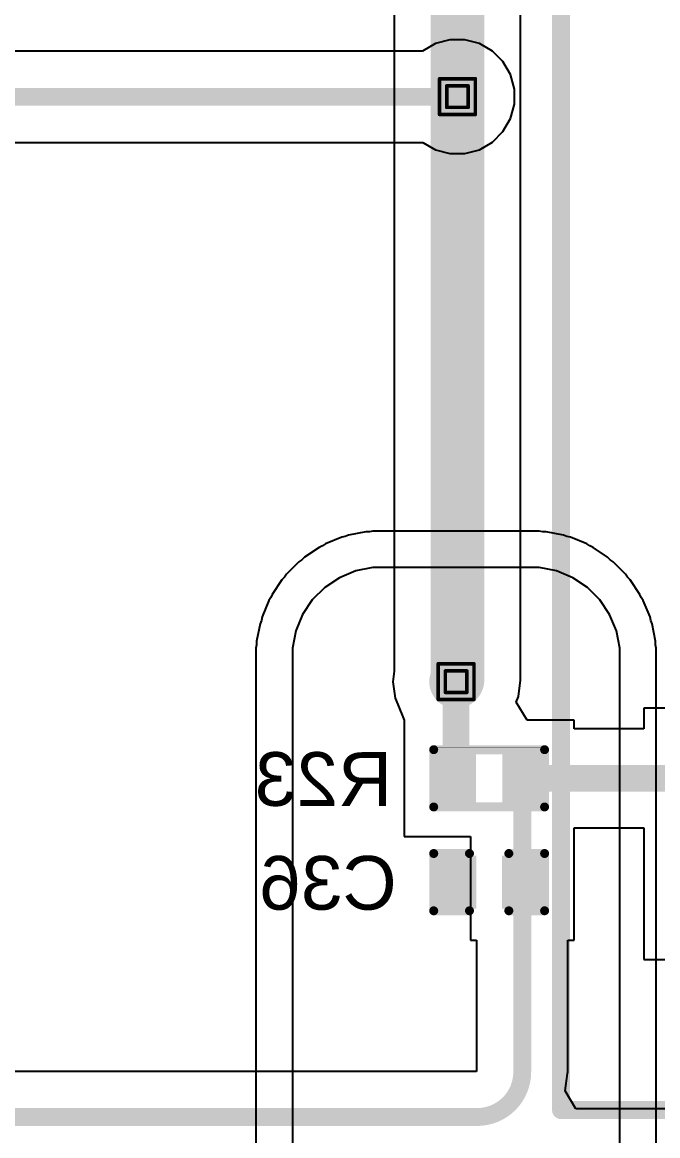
# Model space of a CAD drawing. Header units: inches. Extents: x 0 to 386, y 0 to 148.
# Drawn here: x 138.26 to 147.29, y 51.3 to 67.1 of the extents above; entities that cross this region are included whole.
import ezdxf

# ---------------------------------------------------------------- set-up
doc = ezdxf.new("R2010")
doc.units = ezdxf.units.IN
for name, color, linetype in [('Bottom Layer', 5, 'Continuous'), ('Bottom Overlay', 54, 'Continuous'), ('Bottom Paste', 16, 'Continuous'), ('Bottom Solder', 6, 'Continuous'), ('Drill Drawing', 1, 'Continuous'), ('Top Layer', 1, 'Continuous'), ('Top Overlay', 2, 'Continuous'), ('Via Holes', 16, 'Continuous')]:
    doc.layers.add(name, color=color, linetype=linetype)
doc.styles.add('Arial', font='', dxfattribs={"height": 0.2})
doc.styles.get('Arial').set_extended_font_data('Arial')

# ---------------------------------------------------------------- blocks, each defined once
blk = doc.blocks.new('R___0402_B_50')
at = {"layer": 'Bottom Layer'}
for points in [[(-0.2412999999999999, 0.3174999999999999), (-0.2413000000000001, -0.3175), (-0.6985, -0.3174999999999999), (-0.6985, 0.3175)], [(0.6985, 0.3174999999999999), (0.6985, -0.3175), (0.2412999999999999, -0.3174999999999999), (0.2413000000000001, 0.3175)]]:
    blk.add_hatch(color=5, dxfattribs=at).paths.add_polyline_path(points)
at = {"layer": 'Bottom Paste'}
for points in [[(-0.2412999999999999, 0.3174999999999999), (-0.2413000000000001, -0.3175), (-0.6985, -0.3174999999999999), (-0.6985, 0.3175)], [(0.6985, 0.3174999999999999), (0.6985, -0.3175), (0.2412999999999999, -0.3174999999999999), (0.2413000000000001, 0.3175)]]:
    blk.add_hatch(color=16, dxfattribs=at).paths.add_polyline_path(points)
at = {"layer": 'Bottom Solder'}
for points in [[(-0.1862988399999999, 0.3725011599999999), (-0.18629884, -0.3725011600000001), (-0.75350116, -0.3725011599999999), (-0.75350116, 0.3725011600000001)], [(0.75350116, 0.3725011599999999), (0.75350116, -0.3725011600000001), (0.1862988399999999, -0.3725011599999999), (0.18629884, 0.3725011600000001)]]:
    blk.add_hatch(color=6, dxfattribs=at).paths.add_polyline_path(points)
at = {"layer": 'Bottom Overlay'}
for points in [[(-0.7874, 0.4064, 0.127, 0.127, 0), (0.7874, 0.4064, 0.127, 0.127, 0)], [(-0.7874, -0.4064, 0.127, 0.127, 0), (-0.7874, 0.4064, 0.127, 0.127, 0)], [(-0.8128, 0.4318, 0.0032258, 0.0032258, 0), (0.8128, 0.4318, 0.0032258, 0.0032258, 0)], [(0.7874, -0.4064, 0.127, 0.127, 0), (0.7874, 0.4064, 0.127, 0.127, 0)], [(-0.7874, -0.4064, 0.127, 0.127, 0), (0.7874, -0.4064, 0.127, 0.127, 0)]]:
    blk.add_lwpolyline(points, format="xyseb", dxfattribs=at)
for points in [[(-0.8191499999999999, 0.4064, 0.0635, 0.0635, 1), (-0.7556499999999999, 0.4064, 0.0635, 0.0635, 1)], [(-0.8191499999999999, 0.4064, 0.0635, 0.0635, 1), (-0.7556499999999999, 0.4064, 0.0635, 0.0635, 1)], [(-0.81360518, 0.4318, 0.0016129, 0.0016129, 1), (-0.8119948199999999, 0.4318, 0.0016129, 0.0016129, 1)], [(0.7556499999999999, 0.4064, 0.0635, 0.0635, 1), (0.8191499999999999, 0.4064, 0.0635, 0.0635, 1)], [(0.7556499999999999, 0.4064, 0.0635, 0.0635, 1), (0.8191499999999999, 0.4064, 0.0635, 0.0635, 1)], [(0.8119948199999999, 0.4318, 0.0016129, 0.0016129, 1), (0.81360518, 0.4318, 0.0016129, 0.0016129, 1)], [(-0.8191499999999999, -0.4064, 0.0635, 0.0635, 1), (-0.7556499999999999, -0.4064, 0.0635, 0.0635, 1)], [(-0.8191499999999999, -0.4064, 0.0635, 0.0635, 1), (-0.7556499999999999, -0.4064, 0.0635, 0.0635, 1)], [(0.7556499999999999, -0.4064, 0.0635, 0.0635, 1), (0.8191499999999999, -0.4064, 0.0635, 0.0635, 1)], [(0.7556499999999999, -0.4064, 0.0635, 0.0635, 1), (0.8191499999999999, -0.4064, 0.0635, 0.0635, 1)]]:
    blk.add_lwpolyline(points, format="xyseb", close=True, dxfattribs=at)
blk = doc.blocks.new('____0402_B_90')
at = {"layer": 'Bottom Layer'}
for points in [[(-0.2412999999999999, 0.3174999999999999), (-0.2413000000000001, -0.3175), (-0.6985, -0.3174999999999999), (-0.6985, 0.3175)], [(0.6985, 0.3174999999999999), (0.6985, -0.3175), (0.2412999999999999, -0.3174999999999999), (0.2413000000000001, 0.3175)]]:
    blk.add_hatch(color=5, dxfattribs=at).paths.add_polyline_path(points)
at = {"layer": 'Bottom Paste'}
for points in [[(-0.2412999999999999, 0.3174999999999999), (-0.2413000000000001, -0.3175), (-0.6985, -0.3174999999999999), (-0.6985, 0.3175)], [(0.6985, 0.3174999999999999), (0.6985, -0.3175), (0.2412999999999999, -0.3174999999999999), (0.2413000000000001, 0.3175)]]:
    blk.add_hatch(color=16, dxfattribs=at).paths.add_polyline_path(points)
at = {"layer": 'Bottom Solder'}
for points in [[(-0.1813001199999999, 0.3774998799999999), (-0.1813001200000001, -0.3774998800000001), (-0.7584998799999999, -0.3774998799999999), (-0.7584998799999999, 0.3774998800000001)], [(0.7584998799999999, 0.3774998799999999), (0.7584998799999999, -0.3774998800000001), (0.1813001199999999, -0.3774998799999999), (0.1813001200000001, 0.3774998800000001)]]:
    blk.add_hatch(color=6, dxfattribs=at).paths.add_polyline_path(points)
at = {"layer": 'Bottom Overlay'}
for points in [[(-0.7874, -0.4064, 0.127, 0.127, 0), (-0.7874, 0.4064, 0.127, 0.127, 0)], [(-0.7874, 0.4064, 0.127, 0.127, 0), (-0.2794, 0.4064, 0.127, 0.127, 0)], [(0.2794, 0.4064, 0.127, 0.127, 0), (0.7874, 0.4064, 0.127, 0.127, 0)], [(0.7874, -0.4064, 0.127, 0.127, 0), (0.7874, 0.4064, 0.127, 0.127, 0)], [(-0.7874, -0.4064, 0.127, 0.127, 0), (-0.2794, -0.4064, 0.127, 0.127, 0)], [(0.2794, -0.4064, 0.127, 0.127, 0), (0.7874, -0.4064, 0.127, 0.127, 0)]]:
    blk.add_lwpolyline(points, format="xyseb", dxfattribs=at)
for points in [[(-0.8191499999999999, 0.4064, 0.0635, 0.0635, 1), (-0.7556499999999999, 0.4064, 0.0635, 0.0635, 1)], [(-0.8191499999999999, 0.4064, 0.0635, 0.0635, 1), (-0.7556499999999999, 0.4064, 0.0635, 0.0635, 1)], [(-0.31115, 0.4064, 0.0635, 0.0635, 1), (-0.24765, 0.4064, 0.0635, 0.0635, 1)], [(0.24765, 0.4064, 0.0635, 0.0635, 1), (0.31115, 0.4064, 0.0635, 0.0635, 1)], [(0.7556499999999999, 0.4064, 0.0635, 0.0635, 1), (0.8191499999999999, 0.4064, 0.0635, 0.0635, 1)], [(0.7556499999999999, 0.4064, 0.0635, 0.0635, 1), (0.8191499999999999, 0.4064, 0.0635, 0.0635, 1)], [(-0.8191499999999999, -0.4064, 0.0635, 0.0635, 1), (-0.7556499999999999, -0.4064, 0.0635, 0.0635, 1)], [(-0.8191499999999999, -0.4064, 0.0635, 0.0635, 1), (-0.7556499999999999, -0.4064, 0.0635, 0.0635, 1)], [(-0.31115, -0.4064, 0.0635, 0.0635, 1), (-0.24765, -0.4064, 0.0635, 0.0635, 1)], [(0.24765, -0.4064, 0.0635, 0.0635, 1), (0.31115, -0.4064, 0.0635, 0.0635, 1)], [(0.7556499999999999, -0.4064, 0.0635, 0.0635, 1), (0.8191499999999999, -0.4064, 0.0635, 0.0635, 1)], [(0.7556499999999999, -0.4064, 0.0635, 0.0635, 1), (0.8191499999999999, -0.4064, 0.0635, 0.0635, 1)]]:
    blk.add_lwpolyline(points, format="xyseb", close=True, dxfattribs=at)

msp = doc.modelspace()

# ---------------------------------------------------------------- hatches: boundary and pattern name
at = {"layer": 'Bottom Layer'}
h = msp.add_hatch(color=5, dxfattribs=at)
edge = h.paths.add_edge_path()
edge.add_arc((144.44391736, 66.0423876), 0.2999994, 0, 360)
h = msp.add_hatch(color=5, dxfattribs=at)
edge = h.paths.add_edge_path()
edge.add_arc((144.4244, 57.73969655999999), 0.2999994, 0, 360)
at = {"layer": 'Top Layer'}
h = msp.add_hatch(color=1, dxfattribs=at)
edge = h.paths.add_edge_path()
edge.add_arc((144.44391736, 66.0423876), 0.2999994, 0, 360)
h = msp.add_hatch(color=1, dxfattribs=at)
edge = h.paths.add_edge_path()
edge.add_arc((144.4244, 57.73969655999999), 0.2999994, 0, 360)
at = {"layer": 'Via Holes'}
h = msp.add_hatch(color=7, dxfattribs=at)
edge = h.paths.add_edge_path()
edge.add_arc((144.44391736, 66.0423876), 0.1499997, 0, 360)
h = msp.add_hatch(color=7, dxfattribs=at)
edge = h.paths.add_edge_path()
edge.add_arc((144.4244, 57.73969655999999), 0.1499997, 0, 360)

# ---------------------------------------------------------------- linework, layer by layer
at = {"layer": 'Bottom Layer'}
for p, q in [((143.54724656, 76.16172728), (143.54724656, 66.0423876)), ((145.34058816, 66.0423876), (145.34058816, 76.16172728)), ((143.54724656, 66.0423876), (143.54724656, 57.88794366)), ((145.34058816, 57.75921392), (145.34058816, 66.0423876)), ((143.54724656, 57.88794366), (143.5277292, 57.73969655999999)), ((143.5277292, 57.73969655999999), (143.55828286, 57.50762184)), ((145.3100345, 57.5271392), (145.34058816, 57.75921392)), ((145.27708816, 57.4475991), (145.3100345, 57.5271392)), ((143.55828286, 57.50762184), (143.59559546, 57.41754073999999)), ((143.59559546, 57.41754073999999), (143.68779492, 57.19359148)), ((145.43504314, 57.19359656), (145.27708816, 57.4475991)), ((150.6079919, 57.36301456), (147.0919969, 57.36301456)), ((147.0919969, 57.36301456), (147.0919969, 57.07262398)), ((143.68779492, 57.19359148), (143.68779746, 57.19359402)), ((143.68779746, 57.19359402), (143.6878, 57.19359148)), ((143.6878, 57.19359148), (143.6878, 55.54259655999999)), ((146.1008, 57.19359656), (145.43504314, 57.19359656)), ((146.1008, 57.07262398), (146.1008, 57.19359656)), ((147.0919969, 57.07262398), (146.1008, 57.07262398)), ((146.1008, 54.06939147999999), (146.1008, 55.66356914)), ((146.1008, 55.66356914), (147.0919969, 55.66356914)), ((147.0919969, 55.66356914), (147.0919969, 53.79700696)), ((143.6878, 55.54259655999999), (144.6276, 55.54259655999999)), ((144.6276, 55.54259655999999), (144.6276, 54.06939147999999)), ((144.6276, 54.06939147999999), (144.71675908, 54.06939147999999)), ((144.71675908, 54.06939147999999), (144.71675908, 52.20943837999999)), ((146.01164092, 52.20159485999999), (146.01164092, 54.06939147999999)), ((146.01164092, 54.06939147999999), (146.1008, 54.06939147999999)), ((147.0919969, 53.79700696), (150.6079919, 53.79700696)), ((143.68035272, 52.20943837999999), (123.78485784, 52.20943584)), ((144.71675908, 52.20943837999999), (143.68035272, 52.20943837999999)), ((145.97469916, 51.93193829999999), (146.00737372, 52.18014709999999)), ((146.00737372, 52.18014709999999), (146.01164092, 52.20159485999999)), ((146.12713726, 51.6779383), (145.97469916, 51.93193829999999)), ((173.23502056, 51.67794084), (146.12713726, 51.6779383))]:
    msp.add_line(p, q, dxfattribs=at)
for points in [[(144.44391736, 66.0423876, 0.7619999999999999, 0.7619999999999999, 0), (144.44391736, 76.16172728, 0.7619999999999999, 0.7619999999999999, 0)], [(144.44391736, 57.75921392, 0.7619999999999999, 0.7619999999999999, 0), (144.44391736, 66.0423876, 0.7619999999999999, 0.7619999999999999, 0)], [(144.4244, 57.73969655999999, 0.7619999999999999, 0.7619999999999999, 0), (144.44391736, 57.75921392, 0.7619999999999999, 0.7619999999999999, 0)], [(144.4244, 56.42089046, 0.3809999999999999, 0.3809999999999999, 0), (144.4244, 57.73969655999999, 0.3809999999999999, 0.3809999999999999, 0)], [(145.3642, 56.36809656, 0.3809999999999999, 0.3809999999999999, 0), (145.4000013, 56.36809656, 0.3809999999999999, 0.3809999999999999, 0)], [(145.4000013, 56.36809656, 0.3809999999999999, 0.3809999999999999, 0), (148.0619086, 56.36809656, 0.3809999999999999, 0.3809999999999999, 0)], [(145.3642, 52.20159485999999, 0.254, 0.254, 0), (145.3642, 56.36809656, 0.254, 0.254, 0)], [(145.3642, 52.20159485999999, 0.254, 0.254, -0.4142135623730951), (144.7246026, 51.56199745999999, 0.254, 0.254, 0)], [(123.78485784, 51.56199492, 0.254, 0.254, 0), (143.68035272, 51.56199745999999, 0.254, 0.254, 0)], [(143.68035272, 51.56199745999999, 0.254, 0.254, 0), (144.7246026, 51.56199745999999, 0.254, 0.254, 0)]]:
    msp.add_lwpolyline(points, format="xyseb", dxfattribs=at)
for points in [[(144.25341736, 66.0423876, 0.3809999999999999, 0.3809999999999999, 1), (144.63441736, 66.0423876, 0.3809999999999999, 0.3809999999999999, 1)], [(144.25341736, 66.0423876, 0.3809999999999999, 0.3809999999999999, 1), (144.63441736, 66.0423876, 0.3809999999999999, 0.3809999999999999, 1)], [(144.2339, 57.73969655999999, 0.3809999999999999, 0.3809999999999999, 1), (144.6149, 57.73969655999999, 0.3809999999999999, 0.3809999999999999, 1)], [(144.25341736, 57.75921392, 0.3809999999999999, 0.3809999999999999, 1), (144.63441736, 57.75921392, 0.3809999999999999, 0.3809999999999999, 1)], [(144.25341736, 57.75921392, 0.3809999999999999, 0.3809999999999999, 1), (144.63441736, 57.75921392, 0.3809999999999999, 0.3809999999999999, 1)], [(144.32915, 57.73969655999999, 0.1905, 0.1905, 1), (144.51965, 57.73969655999999, 0.1905, 0.1905, 1)], [(144.32915, 56.42089046, 0.1905, 0.1905, 1), (144.51965, 56.42089046, 0.1905, 0.1905, 1)], [(145.26895, 56.36809656, 0.1905, 0.1905, 1), (145.45945, 56.36809656, 0.1905, 0.1905, 1)], [(145.3047513, 56.36809656, 0.1905, 0.1905, 1), (145.4952513, 56.36809656, 0.1905, 0.1905, 1)], [(145.3047513, 56.36809656, 0.1905, 0.1905, 1), (145.4952513, 56.36809656, 0.1905, 0.1905, 1)], [(145.3007, 56.36809656, 0.127, 0.127, 1), (145.4277, 56.36809656, 0.127, 0.127, 1)], [(145.3007, 52.20159485999999, 0.127, 0.127, 1), (145.4277, 52.20159485999999, 0.127, 0.127, 1)], [(145.3007, 52.20159485999999, 0.127, 0.127, 1), (145.4277, 52.20159485999999, 0.127, 0.127, 1)], [(143.61685272, 51.56199745999999, 0.127, 0.127, 1), (143.74385272, 51.56199745999999, 0.127, 0.127, 1)], [(143.61685272, 51.56199745999999, 0.127, 0.127, 1), (143.74385272, 51.56199745999999, 0.127, 0.127, 1)], [(144.6611026, 51.56199745999999, 0.127, 0.127, 1), (144.7881026, 51.56199745999999, 0.127, 0.127, 1)], [(144.6611026, 51.56199745999999, 0.127, 0.127, 1), (144.7881026, 51.56199745999999, 0.127, 0.127, 1)]]:
    msp.add_lwpolyline(points, format="xyseb", close=True, dxfattribs=at)
at = {"layer": 'Drill Drawing'}
for points in [[(144.18991736, 66.2963876, 0.0508, 0.0508, 0), (144.69791736, 66.2963876, 0.0508, 0.0508, 0)], [(144.18991736, 65.7883876, 0.0508, 0.0508, 0), (144.18991736, 66.2963876, 0.0508, 0.0508, 0)], [(144.29151736, 66.1947876, 0.0508, 0.0508, 0), (144.59631736, 66.1947876, 0.0508, 0.0508, 0)], [(144.29151736, 65.8899876, 0.0508, 0.0508, 0), (144.29151736, 66.1947876, 0.0508, 0.0508, 0)], [(144.59631736, 65.8899876, 0.0508, 0.0508, 0), (144.59631736, 66.1947876, 0.0508, 0.0508, 0)], [(144.69791736, 65.7883876, 0.0508, 0.0508, 0), (144.69791736, 66.2963876, 0.0508, 0.0508, 0)], [(144.29151736, 65.8899876, 0.0508, 0.0508, 0), (144.59631736, 65.8899876, 0.0508, 0.0508, 0)], [(144.18991736, 65.7883876, 0.0508, 0.0508, 0), (144.69791736, 65.7883876, 0.0508, 0.0508, 0)], [(144.1704, 57.99369656, 0.0508, 0.0508, 0), (144.6784, 57.99369656, 0.0508, 0.0508, 0)], [(144.1704, 57.48569656, 0.0508, 0.0508, 0), (144.1704, 57.99369656, 0.0508, 0.0508, 0)], [(144.6784, 57.48569656, 0.0508, 0.0508, 0), (144.6784, 57.99369656, 0.0508, 0.0508, 0)], [(144.272, 57.89209656, 0.0508, 0.0508, 0), (144.5768, 57.89209656, 0.0508, 0.0508, 0)], [(144.272, 57.58729656, 0.0508, 0.0508, 0), (144.272, 57.89209656, 0.0508, 0.0508, 0)], [(144.5768, 57.58729656, 0.0508, 0.0508, 0), (144.5768, 57.89209656, 0.0508, 0.0508, 0)], [(144.272, 57.58729656, 0.0508, 0.0508, 0), (144.5768, 57.58729656, 0.0508, 0.0508, 0)], [(144.1704, 57.48569656, 0.0508, 0.0508, 0), (144.6784, 57.48569656, 0.0508, 0.0508, 0)]]:
    msp.add_lwpolyline(points, format="xyseb", dxfattribs=at)
for points in [[(144.17721736, 66.2963876, 0.0254, 0.0254, 1), (144.20261736, 66.2963876, 0.0254, 0.0254, 1)], [(144.17721736, 66.2963876, 0.0254, 0.0254, 1), (144.20261736, 66.2963876, 0.0254, 0.0254, 1)], [(144.27881736, 66.1947876, 0.0254, 0.0254, 1), (144.30421736, 66.1947876, 0.0254, 0.0254, 1)], [(144.27881736, 66.1947876, 0.0254, 0.0254, 1), (144.30421736, 66.1947876, 0.0254, 0.0254, 1)], [(144.58361736, 66.1947876, 0.0254, 0.0254, 1), (144.60901736, 66.1947876, 0.0254, 0.0254, 1)], [(144.58361736, 66.1947876, 0.0254, 0.0254, 1), (144.60901736, 66.1947876, 0.0254, 0.0254, 1)], [(144.68521736, 66.2963876, 0.0254, 0.0254, 1), (144.71061736, 66.2963876, 0.0254, 0.0254, 1)], [(144.68521736, 66.2963876, 0.0254, 0.0254, 1), (144.71061736, 66.2963876, 0.0254, 0.0254, 1)], [(144.27881736, 65.8899876, 0.0254, 0.0254, 1), (144.30421736, 65.8899876, 0.0254, 0.0254, 1)], [(144.27881736, 65.8899876, 0.0254, 0.0254, 1), (144.30421736, 65.8899876, 0.0254, 0.0254, 1)], [(144.58361736, 65.8899876, 0.0254, 0.0254, 1), (144.60901736, 65.8899876, 0.0254, 0.0254, 1)], [(144.58361736, 65.8899876, 0.0254, 0.0254, 1), (144.60901736, 65.8899876, 0.0254, 0.0254, 1)], [(144.17721736, 65.7883876, 0.0254, 0.0254, 1), (144.20261736, 65.7883876, 0.0254, 0.0254, 1)], [(144.17721736, 65.7883876, 0.0254, 0.0254, 1), (144.20261736, 65.7883876, 0.0254, 0.0254, 1)], [(144.68521736, 65.7883876, 0.0254, 0.0254, 1), (144.71061736, 65.7883876, 0.0254, 0.0254, 1)], [(144.68521736, 65.7883876, 0.0254, 0.0254, 1), (144.71061736, 65.7883876, 0.0254, 0.0254, 1)], [(144.1577, 57.99369656, 0.0254, 0.0254, 1), (144.1831, 57.99369656, 0.0254, 0.0254, 1)], [(144.1577, 57.99369656, 0.0254, 0.0254, 1), (144.1831, 57.99369656, 0.0254, 0.0254, 1)], [(144.6657, 57.99369656, 0.0254, 0.0254, 1), (144.6911, 57.99369656, 0.0254, 0.0254, 1)], [(144.6657, 57.99369656, 0.0254, 0.0254, 1), (144.6911, 57.99369656, 0.0254, 0.0254, 1)], [(144.2593, 57.89209656, 0.0254, 0.0254, 1), (144.2847, 57.89209656, 0.0254, 0.0254, 1)], [(144.2593, 57.89209656, 0.0254, 0.0254, 1), (144.2847, 57.89209656, 0.0254, 0.0254, 1)], [(144.5641, 57.89209656, 0.0254, 0.0254, 1), (144.5895, 57.89209656, 0.0254, 0.0254, 1)], [(144.5641, 57.89209656, 0.0254, 0.0254, 1), (144.5895, 57.89209656, 0.0254, 0.0254, 1)], [(144.2593, 57.58729656, 0.0254, 0.0254, 1), (144.2847, 57.58729656, 0.0254, 0.0254, 1)], [(144.2593, 57.58729656, 0.0254, 0.0254, 1), (144.2847, 57.58729656, 0.0254, 0.0254, 1)], [(144.5641, 57.58729656, 0.0254, 0.0254, 1), (144.5895, 57.58729656, 0.0254, 0.0254, 1)], [(144.5641, 57.58729656, 0.0254, 0.0254, 1), (144.5895, 57.58729656, 0.0254, 0.0254, 1)], [(144.1577, 57.48569656, 0.0254, 0.0254, 1), (144.1831, 57.48569656, 0.0254, 0.0254, 1)], [(144.1577, 57.48569656, 0.0254, 0.0254, 1), (144.1831, 57.48569656, 0.0254, 0.0254, 1)], [(144.6657, 57.48569656, 0.0254, 0.0254, 1), (144.6911, 57.48569656, 0.0254, 0.0254, 1)], [(144.6657, 57.48569656, 0.0254, 0.0254, 1), (144.6911, 57.48569656, 0.0254, 0.0254, 1)]]:
    msp.add_lwpolyline(points, format="xyseb", close=True, dxfattribs=at)
at = {"layer": 'Top Layer'}
for p, q in [((144.33754216, 66.850387), (144.13204092, 66.79532234)), ((144.55029256, 66.850387), (144.33754216, 66.850387)), ((144.7557938, 66.79532234), (144.55029256, 66.850387)), ((143.94628818, 66.68744092), (127.37375592, 66.68744092)), ((143.9477944, 66.68894714), (143.94628818, 66.68744092)), ((144.13204092, 66.79532234), (143.9477944, 66.68894714)), ((144.94004032, 66.68894714), (144.7557938, 66.79532234)), ((145.0904769, 66.53851055999999), (144.94004032, 66.68894714)), ((145.1968521, 66.35426404), (145.0904769, 66.53851055999999)), ((145.25191676, 66.1487628), (145.1968521, 66.35426404)), ((145.25191676, 65.9360124), (145.25191676, 66.1487628)), ((145.1968521, 65.73051116), (145.25191676, 65.9360124)), ((145.0904769, 65.54626463999999), (145.1968521, 65.73051116)), ((144.94004032, 65.39582806), (145.0904769, 65.54626463999999)), ((124.47244092, 65.39255908), (143.95345606, 65.39255908)), ((143.95345606, 65.39255908), (144.13204092, 65.28945286)), ((144.13204092, 65.28945286), (144.33754216, 65.2343882)), ((144.55029256, 65.2343882), (144.7557938, 65.28945286)), ((144.7557938, 65.28945286), (144.94004032, 65.39582806)), ((144.33754216, 65.2343882), (144.55029256, 65.2343882)), ((142.8001462, 59.7895172), (142.56902144, 59.69378206)), ((142.85017658, 59.79946891999999), (142.8001462, 59.7895172)), ((142.89730882, 59.81899136), (142.85017658, 59.79946891999999)), ((143.14267028, 59.86779745999999), (142.89730882, 59.81899136)), ((143.19368618, 59.86779745999999), (143.14267028, 59.86779745999999)), ((143.2437191, 59.87774918), (143.19368618, 59.86779745999999)), ((145.47999606, 59.87775171999999), (143.2437191, 59.87774918)), ((145.48000876, 59.87774918), (145.47999606, 59.87775171999999)), ((145.60507836, 59.87774918), (145.48000876, 59.87774918)), ((145.65511128, 59.86779745999999), (145.60507836, 59.87774918)), ((145.70612718, 59.86779745999999), (145.65511128, 59.86779745999999)), ((145.95148864, 59.81899136), (145.70612718, 59.86779745999999)), ((145.99862088, 59.79946891999999), (145.95148864, 59.81899136)), ((146.04865126, 59.7895172), (145.99862088, 59.79946891999999)), ((146.27977602, 59.69378206), (146.04865126, 59.7895172)), ((142.47947374, 59.64591576), (142.27146552, 59.50692949999999)), ((142.52659836, 59.66543566), (142.47947374, 59.64591576)), ((142.56902144, 59.69378206), (142.52659836, 59.66543566)), ((146.32219402, 59.6654382), (146.27977602, 59.69378206)), ((146.36932626, 59.64591576), (146.32219402, 59.6654382)), ((146.57733194, 59.50692949999999), (146.36932626, 59.64591576)), ((142.19297952, 59.4425151), (142.01608376, 59.26562187999999)), ((142.23539244, 59.47085387999999), (142.19297952, 59.4425151)), ((142.27146552, 59.50692949999999), (142.23539244, 59.47085387999999)), ((146.61340248, 59.47085895999999), (146.57733194, 59.50692949999999)), ((146.65581794, 59.44251764), (146.61340248, 59.47085895999999)), ((146.83271116, 59.26562187999999), (146.65581794, 59.44251764)), ((142.01608376, 59.26562187999999), (141.98774244, 59.22320641999999)), ((142.99835764, 59.31099136), (142.76723288, 59.21525622)), ((143.2437191, 59.35979746), (142.99835764, 59.31099136)), ((143.36880394, 59.35979746), (143.2437191, 59.35979746)), ((145.47999606, 59.3598), (143.36880394, 59.35979746)), ((145.47999606, 59.35979746), (145.47999606, 59.3598)), ((145.60507836, 59.35979746), (145.47999606, 59.35979746)), ((145.85043982, 59.31099136), (145.60507836, 59.35979746)), ((146.08156458, 59.21525622), (145.85043982, 59.31099136)), ((146.86104994, 59.22320896), (146.83271116, 59.26562187999999)), ((141.9516719, 59.18713588), (141.81268564, 58.9791302)), ((141.98774244, 59.22320641999999), (141.9516719, 59.18713588)), ((142.76723288, 59.21525622), (142.5592272, 59.07626996)), ((146.28957026, 59.07626996), (146.08156458, 59.21525622)), ((146.89712556, 59.18713588), (146.86104994, 59.22320896)), ((147.03611182, 58.97912765999999), (146.89712556, 59.18713588)), ((141.81268564, 58.9791302), (141.7931632, 58.93199795999999)), ((142.5592272, 59.07626996), (142.38233144, 58.8993742)), ((146.46646602, 58.8993742), (146.28957026, 59.07626996)), ((147.05563172, 58.93200304), (147.03611182, 58.97912765999999)), ((141.76481934, 58.88957996), (141.6690842, 58.6584552)), ((141.7931632, 58.93199795999999), (141.76481934, 58.88957996)), ((142.38233144, 58.8993742), (142.24334518, 58.69136852)), ((146.60545228, 58.69136852), (146.46646602, 58.8993742)), ((147.08397812, 58.88957996), (147.05563172, 58.93200304)), ((147.17971326, 58.6584552), (147.08397812, 58.88957996)), ((141.6690842, 58.6584552), (141.65913248, 58.6084172)), ((142.24334518, 58.69136852), (142.14761004, 58.46024375999999)), ((146.70118742, 58.46024375999999), (146.60545228, 58.69136852)), ((147.18966498, 58.60842482), (147.17971326, 58.6584552)), ((141.63961004, 58.5612875), (141.59080648, 58.31592603999999)), ((141.65913248, 58.6084172), (141.63961004, 58.5612875)), ((147.20918742, 58.56129257999999), (147.18966498, 58.60842482)), ((147.25799352, 58.31593111999999), (147.20918742, 58.56129257999999)), ((141.59080648, 58.31592603999999), (141.59080648, 58.26491521999999)), ((142.14761004, 58.46024375999999), (142.09880648, 58.21488229999999)), ((146.74999352, 58.21488229999999), (146.70118742, 58.46024375999999)), ((147.25799352, 58.26491521999999), (147.25799352, 58.31593111999999)), ((141.59080648, 58.26491521999999), (141.58085476, 58.21488229999999)), ((141.58085476, 58.21488229999999), (141.58085476, 58.0898127)), ((142.09880648, 58.21488229999999), (142.09880648, 58.0898)), ((146.74999352, 58.0898), (146.74999352, 58.21488229999999)), ((147.26794524, 58.21488229999999), (147.25799352, 58.26491521999999)), ((147.26794524, 58.0898), (147.26794524, 58.21488229999999)), ((141.58085222, 58.0898), (141.58084968, 33.67238376)), ((141.58085476, 58.0898127), (141.58085222, 58.0898)), ((142.09880394, 58.0898), (142.0988014, 33.65968375999999)), ((142.09880648, 58.0898), (142.09880394, 58.0898)), ((146.74999606, 33.65968375999999), (146.74999352, 58.0898)), ((147.26794778, 33.67242186), (147.26794524, 58.0898))]:
    msp.add_line(p, q, dxfattribs=at)
for points in [[(124.31241584, 66.03999999999999, 0.254, 0.254, 0), (144.44391736, 66.03999999999999, 0.254, 0.254, 0)], [(144.44391736, 66.03999999999999, 0.254, 0.254, 0), (144.44391736, 66.0423876, 0.254, 0.254, 0)]]:
    msp.add_lwpolyline(points, format="xyseb", dxfattribs=at)
for points in [[(144.38041736, 66.0423876, 0.127, 0.127, 1), (144.50741736, 66.0423876, 0.127, 0.127, 1)], [(144.38041736, 66.03999999999999, 0.127, 0.127, 1), (144.50741736, 66.03999999999999, 0.127, 0.127, 1)], [(144.38041736, 66.03999999999999, 0.127, 0.127, 1), (144.50741736, 66.03999999999999, 0.127, 0.127, 1)]]:
    msp.add_lwpolyline(points, format="xyseb", close=True, dxfattribs=at)
at = {"layer": 'Top Overlay'}
for points in [[(145.91458752, 51.66000843999999, 0.254, 0.254, 0), (145.91458752, 68.49889272, 0.254, 0.254, 0)], [(145.91458752, 51.66000843999999, 0.254, 0.254, 0), (163.91458708, 51.66000843999999, 0.254, 0.254, 0)]]:
    msp.add_lwpolyline(points, format="xyseb", dxfattribs=at)
msp.add_lwpolyline([(145.85108752, 51.66000843999999, 0.127, 0.127, 1), (145.97808752, 51.66000843999999, 0.127, 0.127, 1)], format="xyseb", close=True, dxfattribs=at)
msp.add_lwpolyline([(145.85108752, 51.66000843999999, 0.127, 0.127, 1), (145.97808752, 51.66000843999999, 0.127, 0.127, 1)], format="xyseb", close=True, dxfattribs=at)

# ---------------------------------------------------------------- block references
for name, p in [('R___0402_B_50', (144.8943, 56.36809656)), ('____0402_B_90', (144.8943, 54.89489148))]:
    msp.add_blockref(name, p)

# ---------------------------------------------------------------- texts
at = {"layer": 'Bottom Overlay', "style": 'Arial', "text_generation_flag": 2}
for s, p in [('R23', (143.517493, 55.9775487)), ('C36', (143.58225284, 54.50433854))]:
    msp.add_text(s, height=0.7619999999999999, dxfattribs=at).set_placement(p)

doc.saveas('drawing.dxf')
